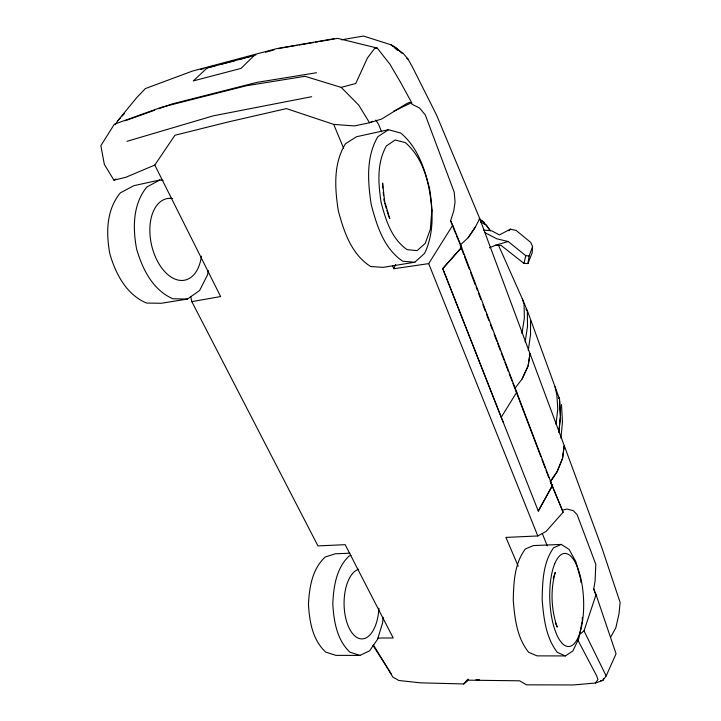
<?xml version="1.0" encoding="UTF-8"?>
<svg xmlns="http://www.w3.org/2000/svg" width="721" height="721" viewBox="0 0 721 721"><rect width="100%" height="100%" fill="white"/><g stroke="black" fill="none" stroke-linecap="round" stroke-linejoin="round"><path stroke-width="1.08" d="M582.28 620.583L582.388 617.32M483.746 230.116L491.515 230.72L499.428 234.92L510.342 229.17L516.155 230.45L530.683 242.364L532.585 246.546L532.215 252.629L527.943 263.553L523.951 263.399L501.131 245.437L495.39 245.284L489.442 247.772M383.085 617.239L382.617 622.854L377.534 639.356L369.585 650.847L359.869 655.425L335.932 655.371L325.685 652.081C312.499 639.86 309.399 621.394 308.462 604.261C309.309 587.363 312.175 569.067 325.198 557.009L335.283 553.791L349.892 553.187M560.938 438.107L562.47 422.019L561.479 404.598M555.999 424.345L557.766 409.122L556.936 395.459L555.035 386.771M208.189 270.465L207.576 274.791L199.564 290.536L187.442 299.053L161.414 303.271L146.579 303.063C126.346 294.529 115.802 274.097 109.898 254.044C105.96 233.189 106.176 209.91 120.425 192.804L133.764 185.703L159.882 179.962L163.054 180.43M528.259 350.361L530.539 334.814L530.539 320.962L531.395 321.782M525.185 342.051L527.457 326.586M527.943 263.553L529.133 255.973L532.585 246.546M521.95 333.49L524.365 318.132L524.059 304.199L522.274 298.71L498.148 244.473M594.996 593.185L593.734 588.931L595.086 581.027L595.798 564.273L577.115 514.632L573.348 510.693L567.057 509.044L562.389 510.207L550.294 481.565L556.982 471.696L562.506 458.448L564.318 445.83L601.972 548.077L620.132 602.495L619.006 613.841L615.851 627.748L610.525 637.364M582.081 621.637L578.801 638.482L572.898 650.955L565.345 655.93L537.046 655.867L528.655 652.298C516.867 637.625 514.713 618.312 513.253 600.187C513.694 582.604 514.361 563.588 525.375 548.951L533.423 545.581L561.271 544.418L569.076 549.375L575.854 561.641L580.675 579.323M553.286 578.873L553.737 576.791M523.951 263.399L525.78 255.694L508.179 241.517L496.895 238.831L485.17 232.793M455.789 233.946L450.607 220.743L453.743 210.983L455.059 202.177L454.248 192.264L425.309 114.972L419.586 108.051L411.952 104.212L411.655 102.652L400.326 81.924L389.944 64.232L377.218 48.064L337.734 38.375L320.106 41.394M579.72 634.318L584.019 630.875L596.042 594.654L593.734 588.931M554.043 575.899L555.26 572.348C550.312 590.256 551.177 609.587 557.207 627.126L555.359 622.773M603.594 678.38L602.855 680.426L595.438 683.03L573.267 684.95L526.528 684.842L519.589 680.804L466.902 680.155L463.783 683.959L420.478 682.841L398.812 680.48L392.873 677.1L373.334 644.826M468.163 679.065L467.352 681.12L463.783 683.959M450.607 220.743L452.707 225.267L428.689 263.625L393.783 268.735L395.532 264.589M600.62 680.579L602.855 680.426L606.172 675.947L616.058 653.749L596.042 594.654M512.856 383.212L514.848 388.448L522.094 379.003L528.114 365.844L530.043 353.669L564.11 445.29L562.542 458.547L557.09 471.994L550.402 481.826L552.331 485.864L538.335 511.216L501.275 417.27M522.094 379.003L528.169 365.835L529.989 353.678L479.708 218.634L475.202 227.358L468.217 237.678L460.115 245.131L461.593 247.402L552.331 485.864M538.236 510.964L552.259 485.675L550.294 481.565M115.288 124.751L117.568 121.002L136.702 97.632L145.354 88.593L192.318 71.109L276.549 48.649L334.075 38.709M372.532 121.308L369.522 122.741L358.725 105.113L341.186 87.385L304.992 76.3L246.203 85.79L161.603 107.24L114.351 124.201L100.868 145.678L104.338 164.415L113.909 180.142L125.914 177.258L154.79 165.055L174.942 135.251L228.269 121.939L286.435 108.601L333.697 124.391L354.408 125.932L369.522 122.741L381.607 119.055L405.896 104.085L409.294 102.391L411.655 102.652L393.594 111.259M468.154 237.687L475.139 227.367M595.438 683.03L597.943 679.479L596.609 675.766L577.845 640.05M509.008 230.693L510.342 229.17M562.389 510.207L563.065 512.289L546.158 531.386L537.794 535.964L505.908 537.406L518.219 566.21M461.593 247.402L442.721 268.6L501.212 417.279L516.786 392.152L515.317 389.376M452.707 225.267L461.656 247.393L442.784 268.591L503.132 422.046M117.568 121.002L120.614 117.703M122.146 116.054L124.436 113.585M414.836 262.219L424.534 253.413C434.276 233.442 432.942 210.685 429.671 189.317C424.687 168.642 417.657 147.093 400.741 133.034L388.448 129.726L356.489 136.747L345.449 143.785C333.102 163.919 334.85 188.361 338.302 210.748C343.926 231.648 351.379 254.324 370.648 266.5L383.094 267.365L414.836 262.219L402.796 261.254C383.797 248.466 376.786 225.547 371.207 204.512C367.818 181.899 365.835 157.313 377.795 136.747L388.448 129.726M159.882 179.962L146.769 187.063C132.682 204.512 132.709 227.953 136.593 248.988C142.461 269.122 152.654 289.869 172.851 298.782L187.442 299.053M115.901 179.196L113.909 180.142L115.675 179.313M561.271 544.418L553.548 547.816C542.922 562.84 542.516 581.91 542.156 599.62C543.679 617.879 545.734 637.301 557.261 652.325L565.345 655.93M125.202 120.758L154.691 110.205M158.899 108.691L172.589 103.797L256.883 82.392L316.528 72.749M350.992 555.404L349.018 556.053C336.175 568.4 333.589 586.813 332.787 603.774C333.787 621.024 336.761 639.608 349.811 652.108L359.869 655.425M126.959 141.325L213.245 115.847L311.661 96.704M495.39 245.284L508.179 241.517M238.822 59.618L245.221 57.851M247.357 57.265L250.566 56.391M252.692 55.805L255.901 54.922M265.508 52.282L274.043 49.929M278.315 48.758L280.451 48.172M341.186 87.385L355.732 83.519L367.476 57.923L374.722 48.334L377.218 48.064M200.708 69.459L203.971 68.612M206.152 68.053L214.876 65.809M220.32 64.403L223.591 63.556M225.772 62.997L234.487 60.753M190.723 296.592L191.822 301.63L220.626 296.556L154.79 165.055M341.52 39.808L363.483 36.05L391.052 44.792L396.55 48.037L401.994 53.345M281.55 47.983L296.971 45.342M299.179 44.972L313.5 42.521M315.699 42.142L317.907 41.764M377.975 638.049L393.197 637.977L345.17 544.67L317.952 545.905L191.822 301.63M476.067 679.66L479.411 679.705M525.78 255.694L529.133 255.973M480.646 222.059L486.125 224.952L490.352 230.72M392.693 46.18L391.052 44.792L403.336 53.507L408.221 59.41L413.187 68.477L436.529 114.981L479.762 218.625M394.324 47.577L397.595 50.362M406.662 57.896L408.221 59.41M525.924 309.129L527.412 310.823L559.451 398.902L560.442 416.441L558.874 432.113L560.442 416.441L559.514 399.083L558.424 397.28M486.071 224.961L490.298 230.729M485.269 224.483L483.503 221.897L479.141 218.995L483.449 221.906L485.215 224.492M372.973 645.439L388.006 668.565M461.656 247.393L456.591 235.974M375.83 120.056L378.669 124.508L381.553 131.781M388.529 669.43L391.152 673.756M558.36 397.109L559.451 398.902M606.172 675.947L584.019 630.875M388.925 216.633L389.782 218.598L384.608 201.267L382.617 183.008L382.725 188.01M522.274 298.71L527.348 310.823L527.52 326.577M333.697 124.391L343.638 148.274M392.485 265.625L393.783 268.735M552.259 485.675L563.065 512.289M428.689 263.625L537.794 535.964M542.291 533.432L547.248 545.896M460.917 247.222L463.711 254.54M464.513 256.64L469.308 269.185M470.507 272.331L475.301 284.885M476.094 286.976L477.293 290.112M478.492 293.249L480.889 299.53M482.89 304.758L485.287 311.03M486.486 314.176L488.883 320.448M490.478 324.63L492.479 329.867M494.074 334.048L496.877 341.375M497.67 343.466L500.473 350.785M501.266 352.875L504.069 360.203M504.862 362.293L508.458 371.712M509.26 373.802L512.054 381.121M515.308 389.493L540.831 456.645M542.03 459.791L545.22 468.19M546.013 470.29L548.807 477.635M384.771 203.196L386.321 208.387M386.943 210.46L388.493 215.651M580.793 580.405L581.027 582.577M383.202 192.381L383.554 195.661M383.914 198.933L384.158 201.114M378.931 608.163A35.014 17.466 89.3 0 1 361.302 638.878A35.014 17.466 89.3 0 1 344.124 605.82A35.014 17.466 89.3 0 1 358.697 569.239M201.429 256.135A41.719 24.974 77.3 0 1 173.572 278.45A41.719 24.974 77.3 0 1 149.851 230.873A41.719 24.974 77.3 0 1 172.707 198.536M431.816 210.514L430.329 229.314L425.219 243.401L417.126 250.629L407.122 249.646C391.467 238.813 385.672 219.797 381.076 202.268C378.264 183.485 376.641 163.117 386.384 145.957L395.153 139.982L405.337 142.596C424.606 159.341 430.077 186.153 431.816 210.514M254.171 55.517L241.012 68.405L193.291 80.914L207.008 68.08L254.171 55.517M554.728 563.723A46.604 16.871 87.5 0 0 562.263 643.411A46.604 16.871 87.5 0 0 583.109 592.788A46.604 16.871 87.5 0 0 554.728 563.723"/></g></svg>
